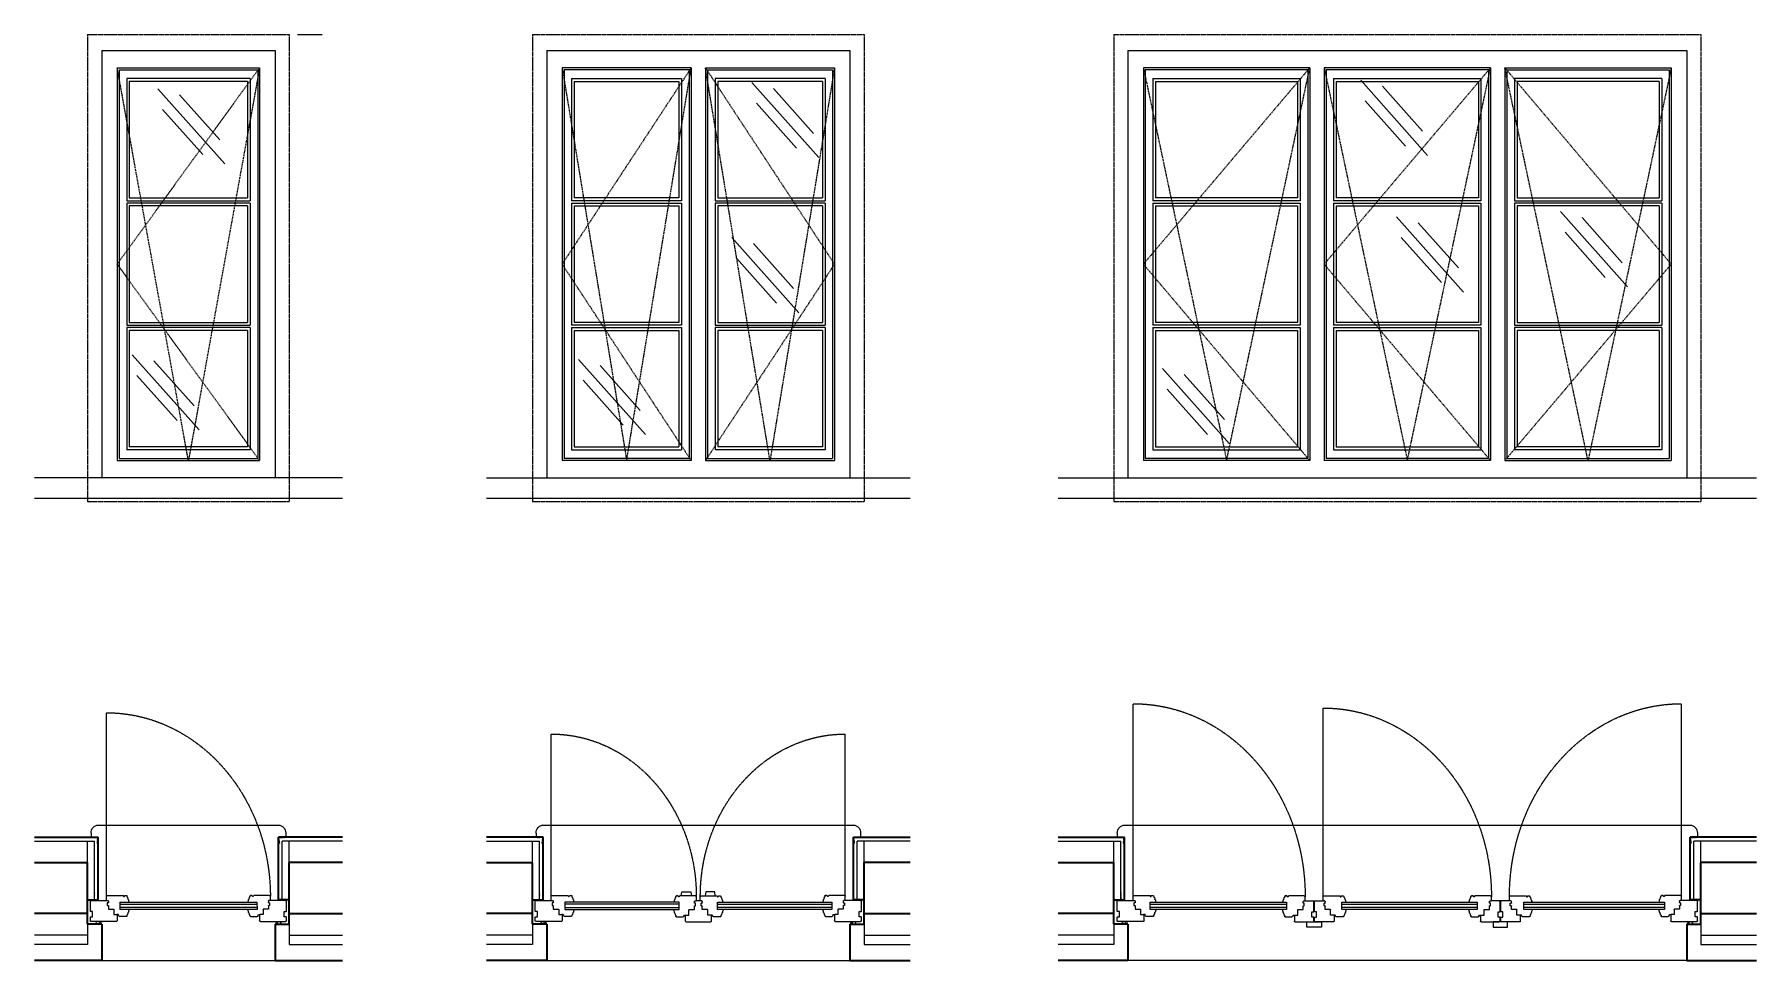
# Model space of a CAD drawing. Header units: inches. Extents: x -6116765 to 6074085, y -988255 to 3489801.
# Drawn here: x -3134925 to -1897412, y -906972 to -241236 of the extents above; entities that cross this region are included whole.
import ezdxf

# ---------------------------------------------------------------- set-up
doc = ezdxf.new("R2010")
doc.units = ezdxf.units.IN
doc.linetypes.add('HIDDEN', pattern=[0.375, 0.25, -0.125])
for name, color, linetype, lineweight in [('0_11mm_Line_Weight', 8, 'Continuous', 9), ('0_18mm_Line_Weight', 1, 'Continuous', 18), ('0_35mm_Line_Weight', 4, 'Continuous', 35), ('Dimensions_Levels', 30, 'Continuous', 18), ('Partition_Framed', 250, 'Continuous', 25), ('Window_Elevations', 1, 'Continuous', 18), ('Window_Frames', 250, 'Continuous', 25), ('Window_Glass', 1, 'Continuous', 18), ('Window_Pivot_Lines', 91, 'Continuous', 9)]:
    doc.layers.add(name, color=color, linetype=linetype, lineweight=lineweight)
for name, color, linetype in [('Doors_swing', 8, 'Continuous'), ('HATCH', 7, 'Continuous'), ('Structural_Concrete', 250, 'Continuous'), ('Wall', 7, 'Continuous')]:
    doc.layers.add(name, color=color, linetype=linetype)

# ---------------------------------------------------------------- blocks, each defined once
blk = doc.blocks.new('plasterstop')
at = {"layer": 'Partition_Framed', "const_width": 0.4}
blk.add_lwpolyline([(-9.6, 25.7), (-10.4, 24.9), (-9.6, 24), (-10.4, 23.2), (-9.6, 22.4), (-10.4, 21.5), (-9.6, 20.7), (-10.4, 19.8), (-9.6, 19), (-10.4, 18.2), (-9.6, 17.3), (-10.4, 16.5), (-9.6, 15.6), (-10.4, 14.8), (-9.6, 14), (-10.4, 13.1), (-9.6, 12.3), (-10.4, 11.4), (-9.6, 10.6), (-10.4, 9.8), (-10, 9.3), (-10, 0), (0, 0), (0, 0.5), (-10, 0.5)], dxfattribs=at)
blk = doc.blocks.new('angle_bead')
at = {"layer": 'Partition_Framed', "const_width": 0.4}
blk.add_lwpolyline([(-13.1, -13.7), (-13.1, -12.5), (-12, -12.5), (-12, -11.4), (-10.8, -11.4), (-10.8, -10.2), (-9.6, -10.2), (-9.6, -9), (-8.4, -9), (-8.4, -7.8), (-7.2, -7.8), (-7.2, -6.6), (-6.6, -6.6), (-0.7, -0.7, -0.519968), (0, 1.1, -0.532903), (0.7, -0.7), (6.6, -6.6), (7.2, -6.6), (7.2, -7.8), (8.4, -7.8), (8.4, -9), (9.6, -9), (9.6, -10.2), (10.8, -10.2), (10.8, -11.4), (12, -11.4), (12, -12.5), (13.1, -12.5), (13.1, -13.7)], format="xyb", dxfattribs=at)
blk = doc.blocks.new('A$C394067A6')
at = {"layer": 'HATCH', "color": 8}
for p, q in [((0, 0), (235.5, 235.5)), ((18.1, 75.6), (159.3, 216.9)), ((78.1, 29.4), (219.4, 170.7))]:
    blk.add_line(p, q, dxfattribs=at)
blk = doc.blocks.new('doors_windows_set')
at = {"layer": '0_11mm_Line_Weight'}
for p, q in [((9591.7, -1157.3), (9591.7, -2388.2)), ((10177, -1157.3), (9591.7, -1157.3)), ((9598.4, -1164), (9598.4, -2381.5)), ((10169.8, -1164), (9598.4, -1164)), ((10169.8, -1164), (10169.8, -2381.5)), ((10177, -1157.3), (10177, -2388.2)), ((10227, -1157.3), (10227, -2388.2)), ((10227, -1157.3), (10812.3, -1157.3)), ((10234.2, -1164), (10234.2, -2381.5)), ((10234.2, -1164), (10805.6, -1164)), ((10805.6, -1164), (10805.6, -2381.5)), ((10812.3, -1157.3), (10812.3, -2388.2)), ((10862.9, -1157.3), (10862.9, -2388.2)), ((10862.9, -1157.3), (11448.2, -1157.3)), ((10870.1, -1164), (10870.1, -2381.5)), ((10870.1, -1164), (11441.5, -1164)), ((11441.5, -1164), (11441.5, -2381.5)), ((11448.2, -1157.3), (11448.2, -2388.2)), ((12534.6, -1157.3), (12534.6, -2388.2)), ((12988.6, -1157.3), (12534.6, -1157.3)), ((12541.3, -1164), (12541.3, -2381.5)), ((12981.4, -1164), (12541.3, -1164)), ((12981.4, -1164), (12981.4, -2381.5)), ((12988.6, -1157.3), (12988.6, -2388.2)), ((13038.7, -1157.3), (13038.7, -2388.2)), ((13038.7, -1157.3), (13492.6, -1157.3)), ((13045.9, -1164), (13045.9, -2381.5)), ((13045.9, -1164), (13485.9, -1164)), ((13485.9, -1164), (13485.9, -2381.5)), ((13492.6, -1157.3), (13492.6, -2388.2)), ((15057.5, -1157.3), (14556.7, -1157.3)), ((14556.7, -1157.3), (14556.7, -2388.2)), ((15050.9, -1164), (14563.4, -1164)), ((14563.4, -1164), (14563.4, -2381.5)), ((15050.9, -1164), (15050.9, -2381.5)), ((15057.5, -1157.3), (15057.5, -2388.2)), ((9625, -1190.6), (10143.1, -1190.6)), ((9625, -1190.6), (9625, -1573.9)), ((9634.3, -1199.9), (10133.9, -1199.9)), ((9634.3, -1199.9), (9634.3, -1564.9)), ((10133.9, -1199.9), (10133.9, -1564.9)), ((10143.1, -1190.6), (10143.1, -1573.9)), ((10779, -1190.6), (10260.9, -1190.6)), ((10260.9, -1190.6), (10260.9, -1573.9)), ((10769.7, -1199.9), (10270.1, -1199.9)), ((10270.1, -1199.9), (10270.1, -1564.9)), ((10769.7, -1199.9), (10769.7, -1564.9)), ((10779, -1190.6), (10779, -1573.9)), ((11414.8, -1190.6), (10896.7, -1190.6)), ((10896.7, -1190.6), (10896.7, -1573.9)), ((11405.6, -1199.9), (10906, -1199.9)), ((10906, -1199.9), (10906, -1564.9)), ((11405.6, -1199.9), (11405.6, -1564.9)), ((11414.8, -1190.6), (11414.8, -1573.9)), ((12568, -1190.6), (12954.8, -1190.6)), ((12568, -1190.6), (12568, -1573.9)), ((12577.2, -1199.9), (12945.5, -1199.9)), ((12577.2, -1199.9), (12577.2, -1564.9)), ((12945.5, -1199.9), (12945.5, -1564.9)), ((12954.8, -1190.6), (12954.8, -1573.9)), ((13459.3, -1190.6), (13072.5, -1190.6)), ((13072.5, -1190.6), (13072.5, -1573.9)), ((13450, -1199.9), (13081.8, -1199.9)), ((13081.8, -1199.9), (13081.8, -1564.9)), ((13450, -1199.9), (13450, -1564.9)), ((13459.3, -1190.6), (13459.3, -1573.9)), ((14590.1, -1190.6), (15024.2, -1190.6)), ((14590.1, -1190.6), (14590.1, -1573.9)), ((14599.4, -1199.9), (15014.9, -1199.9)), ((14599.4, -1199.9), (14599.4, -1564.9)), ((15014.9, -1199.9), (15014.9, -1564.9)), ((15024.2, -1190.6), (15024.2, -1573.9)), ((10143.1, -1573.9), (9625, -1573.9)), ((9625, -1581.3), (10143.1, -1581.3)), ((9625, -1581.3), (9625, -1964.2)), ((10133.9, -1564.9), (9634.3, -1564.9)), ((9634.3, -1590.3), (10133.9, -1590.3)), ((9634.3, -1590.3), (9634.3, -1955.2)), ((10133.9, -1590.3), (10133.9, -1955.2)), ((10143.1, -1581.3), (10143.1, -1964.2)), ((10260.9, -1573.9), (10779, -1573.9)), ((10779, -1581.3), (10260.9, -1581.3)), ((10260.9, -1581.3), (10260.9, -1964.2)), ((10270.1, -1564.9), (10769.7, -1564.9)), ((10769.7, -1590.3), (10270.1, -1590.3)), ((10270.1, -1590.3), (10270.1, -1955.2)), ((10769.7, -1590.3), (10769.7, -1955.2)), ((10779, -1581.3), (10779, -1964.2)), ((10896.7, -1573.9), (11414.8, -1573.9)), ((11414.8, -1581.3), (10896.7, -1581.3)), ((10896.7, -1581.3), (10896.7, -1964.2)), ((10906, -1564.9), (11405.6, -1564.9)), ((11405.6, -1590.3), (10906, -1590.3)), ((10906, -1590.3), (10906, -1955.2)), ((11405.6, -1590.3), (11405.6, -1955.2)), ((11414.8, -1581.3), (11414.8, -1964.2)), ((12954.8, -1573.9), (12568, -1573.9)), ((12568, -1581.3), (12954.8, -1581.3)), ((12568, -1581.3), (12568, -1964.2)), ((12945.5, -1564.9), (12577.2, -1564.9)), ((12577.2, -1590.3), (12945.5, -1590.3)), ((12577.2, -1590.3), (12577.2, -1955.2)), ((12945.5, -1590.3), (12945.5, -1955.2)), ((12954.8, -1581.3), (12954.8, -1964.2)), ((13072.5, -1573.9), (13459.3, -1573.9)), ((13459.3, -1581.3), (13072.5, -1581.3)), ((13072.5, -1581.3), (13072.5, -1964.2)), ((13081.8, -1564.9), (13450, -1564.9)), ((13450, -1590.3), (13081.8, -1590.3)), ((13081.8, -1590.3), (13081.8, -1955.2)), ((13450, -1590.3), (13450, -1955.2)), ((13459.3, -1581.3), (13459.3, -1964.2)), ((15024.2, -1573.9), (14590.1, -1573.9)), ((14590.1, -1581.3), (15024.2, -1581.3)), ((14590.1, -1581.3), (14590.1, -1964.2)), ((15014.9, -1564.9), (14599.4, -1564.9)), ((14599.4, -1590.3), (15014.9, -1590.3)), ((14599.4, -1590.3), (14599.4, -1955.2)), ((15014.9, -1590.3), (15014.9, -1955.2)), ((15024.2, -1581.3), (15024.2, -1964.2)), ((10143.1, -1964.2), (9625, -1964.2)), ((9625, -1971.6), (10143.1, -1971.6)), ((9625, -1971.6), (9625, -2354.9)), ((10133.9, -1955.2), (9634.3, -1955.2)), ((9634.3, -1980.6), (10133.9, -1980.6)), ((9634.3, -1980.6), (9634.3, -2345.6)), ((10133.9, -1980.6), (10133.9, -2345.6)), ((10143.1, -1971.6), (10143.1, -2354.9)), ((10260.9, -1964.2), (10779, -1964.2)), ((10779, -1971.6), (10260.9, -1971.6)), ((10260.9, -1971.6), (10260.9, -2354.9)), ((10270.1, -1955.2), (10769.7, -1955.2)), ((10769.7, -1980.6), (10270.1, -1980.6)), ((10270.1, -1980.6), (10270.1, -2345.6)), ((10769.7, -1980.6), (10769.7, -2345.6)), ((10779, -1971.6), (10779, -2354.9)), ((10896.7, -1964.2), (11414.8, -1964.2)), ((11414.8, -1971.6), (10896.7, -1971.6)), ((10896.7, -1971.6), (10896.7, -2354.9)), ((10906, -1955.2), (11405.6, -1955.2)), ((11405.6, -1980.6), (10906, -1980.6)), ((10906, -1980.6), (10906, -2345.6)), ((11405.6, -1980.6), (11405.6, -2345.6)), ((11414.8, -1971.6), (11414.8, -2354.9)), ((12954.8, -1964.2), (12568, -1964.2)), ((12568, -1971.6), (12954.8, -1971.6)), ((12568, -1971.6), (12568, -2354.9)), ((12945.5, -1955.2), (12577.2, -1955.2)), ((12577.2, -1980.6), (12945.5, -1980.6)), ((12577.2, -1980.6), (12577.2, -2345.6)), ((12945.5, -1980.6), (12945.5, -2345.6)), ((12954.8, -1971.6), (12954.8, -2354.9)), ((13072.5, -1964.2), (13459.3, -1964.2)), ((13459.3, -1971.6), (13072.5, -1971.6)), ((13072.5, -1971.6), (13072.5, -2354.9)), ((13081.8, -1955.2), (13450, -1955.2)), ((13450, -1980.6), (13081.8, -1980.6)), ((13081.8, -1980.6), (13081.8, -2345.6)), ((13450, -1980.6), (13450, -2345.6)), ((13459.3, -1971.6), (13459.3, -2354.9)), ((15024.2, -1964.2), (14590.1, -1964.2)), ((14590.1, -1971.6), (15024.2, -1971.6)), ((14590.1, -1971.6), (14590.1, -2354.9)), ((15014.9, -1955.2), (14599.4, -1955.2)), ((14599.4, -1980.6), (15014.9, -1980.6)), ((14599.4, -1980.6), (14599.4, -2345.6)), ((15014.9, -1980.6), (15014.9, -2345.6)), ((15024.2, -1971.6), (15024.2, -2354.9)), ((9625, -2354.9), (10143.1, -2354.9)), ((9634.3, -2345.6), (10133.9, -2345.6)), ((10779, -2354.9), (10260.9, -2354.9)), ((10769.7, -2345.6), (10270.1, -2345.6)), ((11414.8, -2354.9), (10896.7, -2354.9)), ((11405.6, -2345.6), (10906, -2345.6)), ((12568, -2354.9), (12954.8, -2354.9)), ((12577.2, -2345.6), (12945.5, -2345.6)), ((13459.3, -2354.9), (13072.5, -2354.9)), ((13450, -2345.6), (13081.8, -2345.6)), ((14590.1, -2354.9), (15024.2, -2354.9)), ((14599.4, -2345.6), (15014.9, -2345.6)), ((10177, -2388.2), (9591.7, -2388.2)), ((10169.8, -2381.5), (9598.4, -2381.5)), ((10227, -2388.2), (10812.3, -2388.2)), ((10234.2, -2381.5), (10805.6, -2381.5)), ((10862.9, -2388.2), (11448.2, -2388.2)), ((10870.1, -2381.5), (11441.5, -2381.5)), ((12988.6, -2388.2), (12534.6, -2388.2)), ((12981.4, -2381.5), (12541.3, -2381.5)), ((13038.7, -2388.2), (13492.6, -2388.2)), ((13045.9, -2381.5), (13485.9, -2381.5)), ((15057.5, -2388.2), (14556.7, -2388.2)), ((15050.9, -2381.5), (14563.4, -2381.5))]:
    blk.add_line(p, q, dxfattribs=at)
at = {"layer": '0_18mm_Line_Weight'}
for p, q in [((9499.8, -3555.9), (9499.8, -3568.6)), ((11514.7, -3530.5), (9525.2, -3530.5)), ((11540.1, -3555.9), (11540.1, -3568.6)), ((12442.7, -3555.9), (12442.7, -3568.6)), ((13559.1, -3530.5), (12468.1, -3530.5)), ((13584.5, -3555.9), (13584.5, -3568.6)), ((14464.8, -3555.9), (14464.8, -3568.6)), ((15124, -3530.5), (14490.2, -3530.5)), ((15149.4, -3555.9), (15149.4, -3568.6)), ((9291.6, -3581.1), (9512.3, -3581.1)), ((9487.3, -3648.1), (9487.3, -3581.1)), ((9512.3, -3765.1), (9512.3, -3581.1)), ((11748.3, -3581.1), (11527.6, -3581.1)), ((11527.6, -3765.1), (11527.6, -3581.1)), ((11552.6, -3648.1), (11552.6, -3581.1)), ((12268, -3581.1), (12455.2, -3581.1)), ((12430.2, -3648.1), (12430.2, -3581.1)), ((12455.2, -3765.1), (12455.2, -3581.1)), ((13572, -3765.1), (13572, -3581.1)), ((13759.2, -3581.1), (13572, -3581.1)), ((13597, -3648.1), (13597, -3581.1)), ((14265.7, -3581.1), (14477.3, -3581.1)), ((14452.3, -3648.1), (14452.3, -3581.1)), ((14477.3, -3765.1), (14477.3, -3581.1)), ((15348.6, -3581.1), (15136.9, -3581.1)), ((15136.9, -3765.1), (15136.9, -3581.1)), ((15161.9, -3648.1), (15161.9, -3581.1)), ((9487.3, -3875.1), (9291.6, -3875.1)), ((9487.3, -3841.1), (9487.3, -3905.1)), ((11552.6, -3841.1), (11552.6, -3905.1)), ((11552.6, -3875.1), (11748.3, -3875.1)), ((12430.2, -3875.1), (12268, -3875.1)), ((12430.2, -3841.1), (12430.2, -3905.1)), ((13597, -3841.1), (13597, -3905.1)), ((13597, -3875.1), (13759.2, -3875.1)), ((14452.3, -3875.1), (14265.7, -3875.1)), ((14452.3, -3841.1), (14452.3, -3905.1)), ((15161.9, -3841.1), (15161.9, -3905.1)), ((15161.9, -3875.1), (15348.6, -3875.1)), ((9487.3, -3905.1), (9291.6, -3905.1)), ((11552.6, -3905.1), (11748.3, -3905.1)), ((12430.2, -3905.1), (12268, -3905.1)), ((13597, -3905.1), (13759.2, -3905.1)), ((14452.3, -3905.1), (14265.7, -3905.1)), ((15161.9, -3905.1), (15348.6, -3905.1)), ((9537.3, -3955.1), (11502.6, -3955.1)), ((13547, -3955.1), (12480.2, -3955.1)), ((15111.9, -3955.1), (14502.3, -3955.1))]:
    blk.add_line(p, q, dxfattribs=at)
for centre, start, end in [((9525.2, -3555.9), 90, 180), ((11514.7, -3555.9), 0, 90), ((12468.1, -3555.9), 90, 180), ((13559.1, -3555.9), 0, 90.0004), ((14490.2, -3555.9), 90, 180), ((15124, -3555.9), 0, 90)]:
    blk.add_arc(centre, 25.4, start, end, dxfattribs=at)
at = {"layer": '0_35mm_Line_Weight'}
for p, q in [((9291.6, -3568.6), (9524.8, -3568.6)), ((9524.8, -3765.1), (9524.8, -3568.6)), ((11748.3, -3568.6), (11515.1, -3568.6)), ((11515.1, -3765.1), (11515.1, -3568.6)), ((12467.7, -3568.6), (12268, -3568.6)), ((12467.7, -3765.1), (12467.7, -3568.6)), ((13559.5, -3765.1), (13559.5, -3568.6)), ((13559.5, -3568.6), (13759.2, -3568.6)), ((14265.7, -3568.6), (14489.8, -3568.6)), ((14489.8, -3765.1), (14489.8, -3568.6)), ((15348.6, -3568.6), (15124.4, -3568.6)), ((15124.4, -3765.1), (15124.4, -3568.6)), ((9291.6, -3648.1), (9487.3, -3648.1)), ((9487.3, -3808.1), (9487.3, -3648.1)), ((11748.3, -3648.1), (11552.6, -3648.1)), ((11552.6, -3808.1), (11552.6, -3648.1)), ((12268, -3648.1), (12430.2, -3648.1)), ((12430.2, -3808.1), (12430.2, -3648.1)), ((13597, -3808.1), (13597, -3648.1)), ((13759.2, -3648.1), (13597, -3648.1)), ((14265.7, -3648.1), (14452.3, -3648.1)), ((14452.3, -3808.1), (14452.3, -3648.1)), ((15348.6, -3648.1), (15161.9, -3648.1)), ((15161.9, -3808.1), (15161.9, -3648.1)), ((9487.3, -3765.1), (9512.3, -3765.1)), ((9512.3, -3765.1), (9524.8, -3765.1)), ((11527.6, -3765.1), (11515.1, -3765.1)), ((11552.6, -3765.1), (11527.6, -3765.1)), ((12430.2, -3765.1), (12455.2, -3765.1)), ((12455.2, -3765.1), (12467.7, -3765.1)), ((13572, -3765.1), (13559.5, -3765.1)), ((13597, -3765.1), (13572, -3765.1)), ((14452.3, -3765.1), (14477.3, -3765.1)), ((14477.3, -3765.1), (14489.8, -3765.1)), ((15136.9, -3765.1), (15124.4, -3765.1)), ((15161.9, -3765.1), (15136.9, -3765.1)), ((9487.3, -3808.1), (9291.6, -3808.1)), ((9487.3, -3841.1), (9487.3, -3808.1)), ((11552.6, -3808.1), (11748.3, -3808.1)), ((11552.6, -3841.1), (11552.6, -3808.1)), ((12430.2, -3808.1), (12268, -3808.1)), ((12430.2, -3841.1), (12430.2, -3808.1)), ((13597, -3841.1), (13597, -3808.1)), ((13597, -3808.1), (13759.2, -3808.1)), ((14452.3, -3808.1), (14265.7, -3808.1)), ((14452.3, -3841.1), (14452.3, -3808.1)), ((15161.9, -3808.1), (15348.6, -3808.1)), ((15161.9, -3841.1), (15161.9, -3808.1)), ((9537.3, -3841.1), (9487.3, -3841.1)), ((9537.3, -3841.1), (9537.3, -3955.1)), ((11502.6, -3841.1), (11552.6, -3841.1)), ((11502.6, -3841.1), (11502.6, -3955.1)), ((12480.2, -3841.1), (12430.2, -3841.1)), ((12480.2, -3841.1), (12480.2, -3955.1)), ((13547, -3841.1), (13547, -3955.1)), ((13547, -3841.1), (13597, -3841.1)), ((14502.3, -3841.1), (14452.3, -3841.1)), ((14502.3, -3841.1), (14502.3, -3955.1)), ((15111.9, -3841.1), (15161.9, -3841.1)), ((15111.9, -3841.1), (15111.9, -3955.1)), ((9537.3, -3955.1), (9291.6, -3955.1)), ((11502.6, -3955.1), (11748.3, -3955.1)), ((12480.2, -3955.1), (12268, -3955.1)), ((13547, -3955.1), (13759.2, -3955.1)), ((14502.3, -3955.1), (14265.7, -3955.1)), ((15111.9, -3955.1), (15348.6, -3955.1))]:
    blk.add_line(p, q, dxfattribs=at)
at = {"layer": 'Dimensions_Levels'}
blk.add_line((14423.5, -1052.8), (14336.6, -1052.8), dxfattribs=at)
at = {"layer": 'Doors_swing', "color": 8, "linetype": 'HIDDEN', "ltscale": 7}
for p, q in [((9555.6, -3755.3), (9555.6, -3150.2)), ((10815.7, -3755.3), (10815.7, -3163.7)), ((11484.3, -3755.3), (11484.3, -3150.2)), ((15095.6, -3755.3), (15095.6, -3178.4)), ((12496.6, -3755.3), (12496.6, -3245.2)), ((13530.7, -3755.3), (13530.7, -3245.2))]:
    blk.add_line(p, q, dxfattribs=at)
for centre, radius, start, end in [((9555.6, -3755.3), 605.1, 0, 90), ((10815.7, -3755.3), 591.6, 90, 180), ((11484.3, -3755.3), 605.1, 90, 180), ((15095.6, -3755.3), 576.8, 90, 179.8505), ((12496.6, -3755.3), 510, 0, 90), ((13530.7, -3755.3), 510, 90, 180)]:
    blk.add_arc(centre, radius, start, end, dxfattribs=at)
at = {"layer": 'Structural_Concrete', "color": 2, "linetype": 'HIDDEN', "ltscale": 10}
for p, q in [((9487.3, -1052.8), (9487.3, -2516.2)), ((11552.6, -1052.8), (9487.3, -1052.8)), ((11552.6, -1052.8), (11552.6, -2516.2)), ((13597, -1052.8), (12430.2, -1052.8)), ((12430.2, -1052.8), (12430.2, -2516.2)), ((13597, -1052.8), (13597, -2516.2)), ((15161.9, -1052.8), (14452.3, -1052.8)), ((14452.3, -1052.8), (14452.3, -2516.2)), ((15161.9, -1052.8), (15161.9, -2516.2)), ((11552.6, -2516.2), (9487.3, -2516.2)), ((13597, -2516.2), (12430.2, -2516.2)), ((15161.9, -2516.2), (14452.3, -2516.2))]:
    blk.add_line(p, q, dxfattribs=at)
at = {"layer": 'Window_Elevations', "color": 2}
for p, q in [((9537.3, -1102.8), (9537.3, -2442.7)), ((11502.6, -1102.8), (9537.3, -1102.8)), ((11502.6, -1102.8), (11502.6, -2442.7)), ((13547, -1102.8), (12480.2, -1102.8)), ((12480.2, -1102.8), (12480.2, -2442.7)), ((13547, -1102.8), (13547, -2442.7)), ((14502.3, -1102.8), (14502.3, -2442.7)), ((15111.9, -1102.8), (14502.3, -1102.8)), ((15111.9, -1102.8), (15111.9, -2442.7)), ((11748.3, -2442.7), (9291.6, -2442.7)), ((13759.2, -2442.7), (12268, -2442.7)), ((14265.7, -2442.7), (15348.6, -2442.7)), ((11748.3, -2506.2), (9291.6, -2506.2)), ((13759.2, -2506.2), (12268, -2506.2)), ((15348.6, -2506.2), (14265.7, -2506.2))]:
    blk.add_line(p, q, dxfattribs=at)
at = {"layer": 'Window_Frames'}
for p, q in [((10159.6, -3768.3), (10225.1, -3768.3)), ((10191.3, -3802), (10191.1, -3771.3)), ((10193.5, -3802), (10193.6, -3771.3)), ((10880.2, -3768.3), (10814.7, -3768.3)), ((10846.4, -3802), (10846.2, -3771.3)), ((10848.6, -3802), (10848.7, -3771.3)), ((12440.2, -3800.1), (12440.2, -3770.1)), ((12443.2, -3767.1), (12497.6, -3767.1)), ((12496.6, -3765.8), (12496.6, -3753.8)), ((12497.1, -3766.6), (12497.6, -3766.6)), ((12497.6, -3767.1), (12501.6, -3767.1)), ((12499.6, -3750.8), (12554.9, -3750.8)), ((12499.6, -3774.1), (12499.6, -3782.1)), ((12502.6, -3774.1), (12499.6, -3774.1)), ((12503.6, -3769.1), (12503.6, -3773.1)), ((12556.9, -3753), (12556.8, -3754)), ((12556.8, -3754), (12559.8, -3754)), ((12559.8, -3754), (12559.9, -3753)), ((12561.9, -3750.8), (12566.9, -3750.8)), ((12568.9, -3753.1), (12568.8, -3755.1)), ((12571.3, -3757.8), (12572.6, -3762.4)), ((12574.8, -3765.1), (12574.7, -3768.2)), ((12574.7, -3768.2), (12576.8, -3772.1)), ((13005.6, -3768.3), (13021.6, -3768.3)), ((13452.5, -3768.2), (13450.4, -3772.1)), ((13452.5, -3765.1), (13452.5, -3768.2)), ((13455.9, -3757.8), (13454.7, -3762.4)), ((13458.4, -3753.1), (13458.4, -3755.1)), ((13465.4, -3750.8), (13460.4, -3750.8)), ((13467.4, -3754), (13467.4, -3753)), ((13470.4, -3754), (13467.4, -3754)), ((13470.4, -3753), (13470.4, -3754)), ((13527.6, -3750.8), (13472.4, -3750.8)), ((13523.7, -3769.1), (13523.7, -3773.1)), ((13524.7, -3774.1), (13527.7, -3774.1)), ((13529.7, -3767.1), (13525.7, -3767.1)), ((13527.7, -3774.1), (13527.7, -3782.1)), ((13530.1, -3766.6), (13529.7, -3766.6)), ((13584, -3767.1), (13529.7, -3767.1)), ((13530.7, -3765.8), (13530.7, -3753.8)), ((13587, -3800.1), (13587, -3770.1)), ((14462.3, -3800.1), (14462.3, -3770.1)), ((14465.3, -3767.1), (14519.7, -3767.1)), ((14518.7, -3765.8), (14518.7, -3753.8)), ((14519.3, -3766.6), (14519.7, -3766.6)), ((14519.7, -3767.1), (14523.7, -3767.1)), ((14521.7, -3750.8), (14577, -3750.8)), ((14521.7, -3774.1), (14521.7, -3782.1)), ((14524.7, -3774.1), (14521.7, -3774.1)), ((14525.7, -3769.1), (14525.7, -3773.1)), ((14579, -3753), (14579, -3754)), ((14579, -3754), (14582, -3754)), ((14582, -3754), (14582, -3753)), ((14584, -3750.8), (14589, -3750.8)), ((14591, -3753.1), (14591, -3755.1)), ((14593.4, -3757.8), (14594.7, -3762.4)), ((14596.9, -3765.1), (14596.9, -3768.2)), ((14596.9, -3768.2), (14599, -3772.1)), ((15017.4, -3768.2), (15015.3, -3772.1)), ((15017.4, -3765.1), (15017.4, -3768.2)), ((15020.8, -3757.8), (15019.6, -3762.4)), ((15023.3, -3753.1), (15023.3, -3755.1)), ((15030.3, -3750.8), (15025.3, -3750.8)), ((15032.3, -3754), (15032.3, -3753)), ((15035.3, -3754), (15032.3, -3754)), ((15035.3, -3753), (15035.3, -3754)), ((15092.6, -3750.8), (15037.3, -3750.8)), ((15088.6, -3769.1), (15088.6, -3773.1)), ((15089.6, -3774.1), (15092.6, -3774.1)), ((15094.6, -3767.1), (15090.6, -3767.1)), ((15092.6, -3774.1), (15092.6, -3782.1)), ((15095, -3766.6), (15094.6, -3766.6)), ((15148.9, -3767.1), (15094.6, -3767.1)), ((15095.6, -3765.8), (15095.6, -3753.8)), ((15151.9, -3800.1), (15151.9, -3770.1)), ((10122.6, -3813.4), (10122.6, -3831.4)), ((10184.3, -3802.1), (10191.3, -3802)), ((10184.3, -3819.1), (10184.3, -3802.1)), ((10191.3, -3819), (10184.3, -3819.1)), ((10191.4, -3831), (10191.3, -3819)), ((10193.4, -3831), (10193.4, -3819)), ((10193.4, -3819), (10200.4, -3819.1)), ((10200.5, -3802.1), (10193.5, -3802)), ((10200.4, -3819.1), (10200.5, -3802.1)), ((10262.2, -3813.4), (10262.1, -3831.4)), ((10777.7, -3813.4), (10777.7, -3831.4)), ((10839.4, -3802.1), (10846.4, -3802)), ((10839.4, -3819.1), (10839.4, -3802.1)), ((10846.4, -3819), (10839.4, -3819.1)), ((10846.5, -3831), (10846.4, -3819)), ((10848.5, -3831), (10848.5, -3819)), ((10848.5, -3819), (10855.5, -3819.1)), ((10855.6, -3802.1), (10848.6, -3802)), ((10855.5, -3819.1), (10855.6, -3802.1)), ((10917.3, -3813.4), (10917.2, -3831.4)), ((12441.2, -3801.1), (12440.2, -3800.1)), ((12440.2, -3819.1), (12441.2, -3818.1)), ((12440.2, -3830.1), (12440.2, -3819.1)), ((12448.2, -3801.1), (12441.2, -3801.1)), ((12441.2, -3818.1), (12448.2, -3818.1)), ((12448.2, -3818.1), (12448.2, -3801.1)), ((12499.6, -3782.1), (12502.6, -3782.1)), ((12503.6, -3783.1), (12503.6, -3794.1)), ((12503.6, -3794.1), (12521.6, -3794.1)), ((12522.6, -3795.1), (12522.6, -3811.1)), ((12522.6, -3811.1), (12533.6, -3811.1)), ((12538.8, -3811.1), (12533.6, -3811.1)), ((12534.6, -3812.1), (12534.6, -3830.1)), ((12540.2, -3815.1), (12538.8, -3811.1)), ((12566.6, -3817.1), (12543.1, -3817.1)), ((12568.6, -3813.1), (12568.6, -3815.1)), ((12572.4, -3805.8), (12571.1, -3810.4)), ((12574.7, -3800.1), (12574.6, -3803.2)), ((12577.2, -3795.1), (12574.7, -3800.1)), ((13450, -3795.1), (13452.6, -3800.1)), ((13452.6, -3800.1), (13452.6, -3803.2)), ((13454.9, -3805.8), (13456.2, -3810.4)), ((13458.7, -3813.1), (13458.7, -3815.1)), ((13460.7, -3817.1), (13484.2, -3817.1)), ((13487, -3815.1), (13488.5, -3811.1)), ((13488.5, -3811.1), (13493.6, -3811.1)), ((13492.6, -3812.1), (13492.6, -3830.1)), ((13504.6, -3811.1), (13493.6, -3811.1)), ((13504.6, -3795.1), (13504.6, -3811.1)), ((13523.7, -3794.1), (13505.6, -3794.1)), ((13523.7, -3783.1), (13523.7, -3794.1)), ((13527.7, -3782.1), (13524.7, -3782.1)), ((13579, -3801.1), (13586, -3801.1)), ((13579, -3818.1), (13579, -3801.1)), ((13586, -3818.1), (13579, -3818.1)), ((13586, -3801.1), (13587, -3800.1)), ((13587, -3819.1), (13586, -3818.1)), ((13587, -3830.1), (13587, -3819.1)), ((14463.3, -3801.1), (14462.3, -3800.1)), ((14462.3, -3819.1), (14463.3, -3818.1)), ((14462.3, -3830.1), (14462.3, -3819.1)), ((14470.4, -3801.1), (14463.3, -3801.1)), ((14463.3, -3818.1), (14470.4, -3818.1)), ((14470.4, -3818.1), (14470.4, -3801.1)), ((14521.7, -3782.1), (14524.7, -3782.1)), ((14525.7, -3783.1), (14525.7, -3794.1)), ((14525.7, -3794.1), (14543.7, -3794.1)), ((14544.7, -3795.1), (14544.7, -3811.1)), ((14544.7, -3811.1), (14555.7, -3811.1)), ((14560.9, -3811.1), (14555.7, -3811.1)), ((14556.7, -3812.1), (14556.7, -3830.1)), ((14562.4, -3815.1), (14560.9, -3811.1)), ((14588.7, -3817.1), (14565.2, -3817.1)), ((14590.7, -3813.1), (14590.7, -3815.1)), ((14594.5, -3805.8), (14593.2, -3810.4)), ((14599.4, -3795.1), (14596.8, -3800.1)), ((14596.8, -3800.1), (14596.8, -3803.2)), ((15014.9, -3795.1), (15017.5, -3800.1)), ((15017.5, -3800.1), (15017.5, -3803.2)), ((15019.8, -3805.8), (15021.1, -3810.4)), ((15023.6, -3813.1), (15023.6, -3815.1)), ((15025.6, -3817.1), (15049.1, -3817.1)), ((15051.9, -3815.1), (15053.4, -3811.1)), ((15053.4, -3811.1), (15058.5, -3811.1)), ((15057.5, -3812.1), (15057.5, -3830.1)), ((15069.6, -3811.1), (15058.5, -3811.1)), ((15069.6, -3795.1), (15069.6, -3811.1)), ((15088.6, -3794.1), (15070.6, -3794.1)), ((15088.6, -3783.1), (15088.6, -3794.1)), ((15092.6, -3782.1), (15089.6, -3782.1)), ((15143.9, -3818.1), (15143.9, -3801.1)), ((15143.9, -3801.1), (15150.9, -3801.1)), ((15150.9, -3818.1), (15143.9, -3818.1)), ((15150.9, -3801.1), (15151.9, -3800.1)), ((15151.9, -3819.1), (15150.9, -3818.1)), ((15151.9, -3830.1), (15151.9, -3819.1)), ((10125.7, -3834.1), (10188.4, -3834.1)), ((10259.1, -3834.1), (10196.4, -3834.1)), ((10780.7, -3834.1), (10843.5, -3834.1)), ((10914.2, -3834.1), (10851.5, -3834.1)), ((12531.6, -3833.1), (12443.2, -3833.1)), ((13495.6, -3833.1), (13584, -3833.1)), ((14553.7, -3833.1), (14465.3, -3833.1)), ((15060.5, -3833.1), (15148.9, -3833.1))]:
    blk.add_line(p, q, dxfattribs=at)
for points in [[(9556.6, -3767.1), (9560.6, -3767.1, -0.414214), (9562.6, -3769.1), (9562.6, -3773.1, -0.414214), (9561.6, -3774.1), (9558.6, -3774.1), (9558.6, -3782.1), (9561.6, -3782.1, -0.414214), (9562.6, -3783.1), (9562.6, -3794.1), (9580.6, -3794.1, -0.414214), (9581.6, -3795.1), (9581.6, -3811.1), (9592.6, -3811.1, -0.414214), (9593.6, -3812.1), (9593.6, -3830.1, -0.414214), (9590.6, -3833.1), (9502.2, -3833.1, -0.414214), (9499.2, -3830.1), (9499.2, -3819.1), (9500.2, -3818.1), (9507.2, -3818.1), (9507.2, -3801.1), (9500.2, -3801.1), (9499.2, -3800.1), (9499.2, -3770.1, -0.414214), (9502.2, -3767.1)], [(11483.3, -3767.1), (11479.3, -3767.1, 0.414214), (11477.3, -3769.1), (11477.3, -3773.1, 0.414214), (11478.3, -3774.1), (11481.3, -3774.1), (11481.3, -3782.1), (11478.3, -3782.1, 0.414214), (11477.3, -3783.1), (11477.3, -3794.1), (11459.3, -3794.1, 0.414214), (11458.3, -3795.1), (11458.3, -3811.1), (11447.3, -3811.1, 0.414214), (11446.3, -3812.1), (11446.3, -3830.1, 0.414214), (11449.3, -3833.1), (11537.7, -3833.1, 0.414214), (11540.7, -3830.1), (11540.7, -3819.1), (11539.7, -3818.1), (11532.7, -3818.1), (11532.7, -3801.1), (11539.7, -3801.1), (11540.7, -3800.1), (11540.7, -3770.1, 0.414214), (11537.7, -3767.1)]]:
    blk.add_lwpolyline(points, format="xyb", close=True, dxfattribs=at)
for points in [[(9556.1, -3766.6), (9556.6, -3766.6, -0.548093), (9555.6, -3765.8), (9555.6, -3753.8, -0.414214), (9558.6, -3750.8), (9613.8, -3750.8, -0.339249), (9615.8, -3753), (9615.8, -3754), (9618.8, -3754), (9618.8, -3753, -0.330757), (9620.8, -3750.8), (9625.8, -3750.8, -0.325141), (9627.8, -3753.1), (9627.8, -3755.1, -0.244999), (9630.3, -3757.8), (9631.5, -3762.4, 0.180533), (9633.8, -3765.1), (9633.7, -3768.2), (9635.8, -3772.1)], [(10079.5, -3795.1), (10082.6, -3801.3), (10082.6, -3804.3, -0.180533), (10084.9, -3807), (10086.1, -3811.6, 0.244999), (10088.6, -3814.3), (10088.6, -3816.3, 0.414214), (10090.6, -3818.3), (10114.1, -3818.3, 0.31546), (10117, -3816.3), (10118.4, -3812.4), (10134.6, -3812.4), (10134.6, -3796.4, -0.414214), (10135.6, -3795.4), (10153.6, -3795.4), (10153.6, -3784.4, -0.414214), (10154.6, -3783.4), (10157.6, -3783.4), (10157.6, -3775.4), (10154.6, -3775.4, -0.414214), (10153.6, -3774.4), (10153.6, -3770.3, -0.414214), (10155.6, -3768.3), (10159.6, -3768.3), (10159.6, -3768.3, 0.414214), (10160.6, -3767.3), (10160.6, -3755.3, 0.414214), (10157.6, -3752.3), (10102.6, -3752.3, 0.413723), (10100.6, -3754.3), (10100.6, -3755.3), (10097.6, -3755.3), (10097.6, -3754.3, 0.414214), (10095.6, -3752.3), (10090.6, -3752.3, 0.414214), (10088.6, -3754.3), (10088.6, -3756.3, 0.244999), (10086.1, -3759), (10084.9, -3763.6, -0.180533), (10082.6, -3766.3), (10082.7, -3769.4), (10081.2, -3772.1)], [(10305.3, -3795.1), (10302.1, -3801.3), (10302.1, -3804.3, 0.180533), (10299.9, -3807), (10298.6, -3811.6, -0.244999), (10296.1, -3814.3), (10296.1, -3816.3, -0.414214), (10294.1, -3818.3), (10270.6, -3818.3, -0.31546), (10267.8, -3816.3), (10266.4, -3812.4), (10250.2, -3812.4), (10250.2, -3796.4, 0.414214), (10249.2, -3795.4), (10231.1, -3795.4), (10231.1, -3784.4, 0.414214), (10230.1, -3783.4), (10227.1, -3783.4), (10227.1, -3775.4), (10230.1, -3775.4, 0.414214), (10231.1, -3774.4), (10231.1, -3770.3, 0.414214), (10229.1, -3768.3), (10225.1, -3768.3), (10225.1, -3768.3, -0.414214), (10224.1, -3767.3), (10224.1, -3755.3, -0.414214), (10227.1, -3752.3), (10282.1, -3752.3, -0.413723), (10284.1, -3754.3), (10284.1, -3755.3), (10287.1, -3755.3), (10287.1, -3754.3, -0.414214), (10289.1, -3752.3), (10294.1, -3752.3, -0.414214), (10296.1, -3754.3), (10296.1, -3756.3, -0.244999), (10298.6, -3759), (10299.9, -3763.6, 0.180533), (10302.1, -3766.3), (10302.1, -3769.4), (10303.6, -3772.1)], [(10734.6, -3795.1), (10737.7, -3801.3), (10737.7, -3804.3, -0.180533), (10740, -3807), (10741.2, -3811.6, 0.244999), (10743.7, -3814.3), (10743.7, -3816.3, 0.414214), (10745.7, -3818.3), (10769.2, -3818.3, 0.31546), (10772.1, -3816.3), (10773.5, -3812.4), (10789.7, -3812.4), (10789.7, -3796.4, -0.414214), (10790.7, -3795.4), (10808.7, -3795.4), (10808.7, -3784.4, -0.414214), (10809.7, -3783.4), (10812.7, -3783.4), (10812.7, -3775.4), (10809.7, -3775.4, -0.414214), (10808.7, -3774.4), (10808.7, -3770.3, -0.414214), (10810.7, -3768.3), (10814.7, -3768.3), (10814.7, -3768.3, 0.414214), (10815.7, -3767.3), (10815.7, -3755.3, 0.414214), (10812.7, -3752.3), (10757.7, -3752.3, 0.413723), (10755.7, -3754.3), (10755.7, -3755.3), (10752.7, -3755.3), (10752.7, -3754.3, 0.414214), (10750.7, -3752.3), (10745.7, -3752.3, 0.414214), (10743.7, -3754.3), (10743.7, -3756.3, 0.244999), (10741.2, -3759), (10740, -3763.6, -0.180533), (10737.7, -3766.3), (10737.8, -3769.4), (10736.3, -3772.1)], [(10960.4, -3795.1), (10957.2, -3801.3), (10957.2, -3804.3, 0.180533), (10955, -3807), (10953.7, -3811.6, -0.244999), (10951.2, -3814.3), (10951.2, -3816.3, -0.414214), (10949.2, -3818.3), (10925.7, -3818.3, -0.31546), (10922.9, -3816.3), (10921.5, -3812.4), (10905.3, -3812.4), (10905.3, -3796.4, 0.414214), (10904.3, -3795.4), (10886.2, -3795.4), (10886.2, -3784.4, 0.414214), (10885.2, -3783.4), (10882.2, -3783.4), (10882.2, -3775.4), (10885.2, -3775.4, 0.414214), (10886.2, -3774.4), (10886.2, -3770.3, 0.414214), (10884.2, -3768.3), (10880.2, -3768.3), (10880.2, -3768.3, -0.414214), (10879.2, -3767.3), (10879.2, -3755.3, -0.414214), (10882.2, -3752.3), (10937.2, -3752.3, -0.413723), (10939.2, -3754.3), (10939.2, -3755.3), (10942.2, -3755.3), (10942.2, -3754.3, -0.414214), (10944.2, -3752.3), (10949.2, -3752.3, -0.414214), (10951.2, -3754.3), (10951.2, -3756.3, -0.244999), (10953.7, -3759), (10955, -3763.6, 0.180533), (10957.2, -3766.3), (10957.2, -3769.4), (10958.7, -3772.1)], [(11483.8, -3766.6), (11483.3, -3766.6, 0.548093), (11484.3, -3765.8), (11484.3, -3753.8, 0.414214), (11481.3, -3750.8), (11426, -3750.8, 0.339249), (11424.1, -3753), (11424.1, -3754), (11421.1, -3754), (11421.1, -3753, 0.330757), (11419, -3750.8), (11414, -3750.8, 0.325141), (11412, -3753.1), (11412.1, -3755.1, 0.244999), (11409.6, -3757.8), (11408.4, -3762.4, -0.180533), (11406.1, -3765.1), (11406.2, -3768.2), (11404.1, -3772.1)], [(12925.5, -3795.1), (12928.7, -3801.3), (12928.7, -3804.3, -0.180533), (12930.9, -3807), (12932.2, -3811.6, 0.244999), (12934.7, -3814.3), (12934.7, -3816.3, 0.414214), (12936.7, -3818.3), (12960.2, -3818.3, 0.31546), (12963, -3816.3), (12964.4, -3812.3), (12980.6, -3812.4), (12980.6, -3796.4, -0.414214), (12981.6, -3795.4), (12999.6, -3795.4), (12999.7, -3784.4, -0.414214), (13000.7, -3783.4), (13003.7, -3783.4), (13003.7, -3775.4), (13000.7, -3775.4, -0.414214), (12999.7, -3774.4), (12999.7, -3770.3, -0.414214), (13001.7, -3768.3), (13005.6, -3768.3), (13005.6, -3768.3, 0.414214), (13006.6, -3767.3), (13006.6, -3755.3, 0.414214), (13003.6, -3752.3), (12948.7, -3752.3, 0.413723), (12946.7, -3754.3), (12946.7, -3755.3), (12943.7, -3755.3), (12943.7, -3754.3, 0.414214), (12941.7, -3752.3), (12936.7, -3752.3, 0.414214), (12934.7, -3754.3), (12934.7, -3756.3, 0.244999), (12932.2, -3759), (12930.9, -3763.6, -0.180533), (12928.7, -3766.3), (12928.7, -3769.4), (12927.2, -3772.1)], [(13101.8, -3795.1), (13098.6, -3801.3), (13098.6, -3804.3, 0.180533), (13096.4, -3807), (13095.1, -3811.6, -0.244999), (13092.6, -3814.3), (13092.6, -3816.3, -0.414214), (13090.6, -3818.3), (13067.1, -3818.3, -0.31546), (13064.3, -3816.3), (13062.8, -3812.3), (13046.7, -3812.4), (13046.6, -3796.4, 0.414214), (13045.6, -3795.4), (13027.6, -3795.4), (13027.6, -3784.4, 0.414214), (13026.6, -3783.4), (13023.6, -3783.4), (13023.6, -3775.4), (13026.6, -3775.4, 0.414214), (13027.6, -3774.4), (13027.6, -3770.3, 0.414214), (13025.6, -3768.3), (13021.6, -3768.3), (13021.6, -3768.3, -0.414214), (13020.6, -3767.3), (13020.6, -3755.3, -0.414214), (13023.6, -3752.3), (13078.6, -3752.3, -0.413723), (13080.6, -3754.3), (13080.6, -3755.3), (13083.6, -3755.3), (13083.6, -3754.3, -0.414214), (13085.6, -3752.3), (13090.6, -3752.3, -0.414214), (13092.6, -3754.3), (13092.6, -3756.3, -0.244999), (13095.1, -3759), (13096.4, -3763.6, 0.180533), (13098.6, -3766.3), (13098.6, -3769.4), (13100.1, -3772.1)], [(9636.2, -3795.1), (9633.6, -3800.1), (9633.6, -3803.2, 0.180533), (9631.3, -3805.8), (9630.1, -3810.4, -0.244999), (9627.5, -3813.1), (9627.5, -3815.1, -0.414214), (9625.5, -3817.1), (9602, -3817.1, -0.31546), (9599.2, -3815.1), (9597.8, -3811.1), (9592.6, -3811.1)], [(11403.7, -3795.1), (11406.2, -3800.1), (11406.3, -3803.2, -0.180533), (11408.5, -3805.8), (11409.8, -3810.4, 0.244999), (11412.3, -3813.1), (11412.3, -3815.1, 0.414214), (11414.3, -3817.1), (11437.8, -3817.1, 0.31546), (11440.7, -3815.1), (11442.1, -3811.1), (11447.3, -3811.1)], [(12969.6, -3812.4, 0.185242), (12968.6, -3815.4), (12968.6, -3831.4, 0.414214), (12971.6, -3834.4), (13055.7, -3834.4, 0.397268), (13058.7, -3831.3), (13058.7, -3813.3, 0.414214), (13057.7, -3812.3)]]:
    blk.add_lwpolyline(points, format="xyb", dxfattribs=at)
for points in [[(12953.8, -3752.3), (12955.7, -3740), (12987.7, -3740), (12989.6, -3752.3)], [(13073.5, -3752.3), (13071.6, -3740), (13039.6, -3740), (13037.7, -3752.3)]]:
    blk.add_lwpolyline(points, dxfattribs=at)
for points in [[(10217.8, -3834.1), (10217.8, -3850.3), (10167, -3850.3), (10167, -3834.1)], [(10822.1, -3834.1), (10822.1, -3850.3), (10872.9, -3850.3), (10872.9, -3834.1)]]:
    blk.add_lwpolyline(points, close=True, dxfattribs=at)
for centre, radius, start, end in [((10188.1, -3771.3), 3, 0.2459, 90.2459), ((10196.6, -3771.3), 3, 89.7541, 179.7541), ((10843.2, -3771.3), 3, 0.2459, 90.2459), ((10851.7, -3771.3), 3, 89.7541, 179.7541), ((12443.2, -3770.1), 3, 90, 180), ((12499.6, -3753.8), 3, 89.7527, 179.7527), ((12497.4, -3765.9), 0.772, 172.5102, 287.4174), ((12501.6, -3769.1), 2, 0, 90), ((12502.6, -3773.1), 1, 270, 0), ((12554.4, -3753.2), 2.46, 4.1893, 79.1471), ((12562.4, -3753.3), 2.53, 101.6545, 174.8624), ((12566.3, -3753.3), 2.58, 4.9937, 77.0396), ((12567.5, -3758.8), 4, 14.7229, 69.7879), ((12577.3, -3760.8), 5, 199.6807, 240.6149), ((13450, -3760.8), 5, 299.3851, 340.3193), ((13459.8, -3758.8), 4, 110.2121, 165.2771), ((13461, -3753.3), 2.58, 102.9604, 175.0063), ((13464.9, -3753.3), 2.53, 5.1376, 78.3455), ((13472.9, -3753.2), 2.46, 100.8529, 175.8107), ((13525.7, -3769.1), 2, 90, 180), ((13524.7, -3773.1), 1, 180, 270), ((13527.7, -3753.8), 3, 0.2473, 90.2473), ((13529.9, -3765.9), 0.772, 252.5826, 7.4898), ((13584, -3770.1), 3, 0, 90), ((14465.3, -3770.1), 3, 90, 180), ((14521.7, -3753.8), 3, 89.7527, 179.7527), ((14519.5, -3765.9), 0.772, 172.5102, 287.4174), ((14523.7, -3769.1), 2, 360, 90), ((14524.7, -3773.1), 1, 270, 0), ((14576.5, -3753.2), 2.46, 4.1893, 79.1471), ((14584.5, -3753.3), 2.53, 101.6545, 174.8624), ((14588.4, -3753.3), 2.58, 4.9937, 77.0396), ((14589.6, -3758.8), 4, 14.7229, 69.7879), ((14599.4, -3760.8), 5, 199.6807, 240.6149), ((15014.9, -3760.8), 5, 299.3851, 340.3193), ((15024.7, -3758.8), 4, 110.2121, 165.2771), ((15025.9, -3753.3), 2.58, 102.9604, 175.0063), ((15029.8, -3753.3), 2.53, 5.1376, 78.3455), ((15037.8, -3753.2), 2.46, 100.8529, 175.8107), ((15090.6, -3769.1), 2, 90, 180), ((15089.6, -3773.1), 1, 180, 270), ((15092.6, -3753.8), 3, 0.2473, 90.2473), ((15094.8, -3765.9), 0.772, 252.5826, 7.4898), ((15148.9, -3770.1), 3, 0, 90), ((10123.6, -3813.4), 1, 90.2459, 180.2459), ((10261.2, -3813.4), 1, 359.7541, 89.7541), ((10778.7, -3813.4), 1, 90.2459, 180.2459), ((10916.3, -3813.4), 1, 359.7541, 89.7541), ((12443.2, -3830.1), 3, 180, 270), ((12502.6, -3783.1), 1, 0, 90), ((12521.6, -3795.1), 1, 0, 90), ((12531.6, -3830.1), 3, 270, 0), ((12533.6, -3812.1), 1, 0, 90), ((12543.1, -3814.1), 3.02, 199.339, 269.3726), ((12566.6, -3815.1), 2, 269.7527, 359.7527), ((12567.2, -3809.4), 4, 289.7175, 344.7825), ((12577.1, -3807.5), 5, 118.8905, 159.8247), ((13450.2, -3807.5), 5, 20.1753, 61.1095), ((13460, -3809.4), 4, 195.2175, 250.2825), ((13460.7, -3815.1), 2, 180.2473, 270.2473), ((13484.2, -3814.1), 3.02, 270.6274, 340.661), ((13493.6, -3812.1), 1, 90, 180), ((13495.6, -3830.1), 3, 180, 270), ((13505.6, -3795.1), 1, 90, 180), ((13524.7, -3783.1), 1, 90, 180), ((13584, -3830.1), 3, 270, 0), ((14465.3, -3830.1), 3, 180, 270), ((14524.7, -3783.1), 1, 0, 90), ((14543.7, -3795.1), 1, 0, 90), ((14553.7, -3830.1), 3, 270, 0), ((14555.7, -3812.1), 1, 0, 90), ((14565.2, -3814.1), 3.02, 199.339, 269.3726), ((14588.7, -3815.1), 2, 269.7527, 359.7527), ((14589.4, -3809.4), 4, 289.7175, 344.7825), ((14599.2, -3807.5), 5, 118.8905, 159.8247), ((15015.1, -3807.5), 5, 20.1753, 61.1095), ((15024.9, -3809.4), 4, 195.2175, 250.2825), ((15025.6, -3815.1), 2, 180.2473, 270.2473), ((15049.1, -3814.1), 3.02, 270.6274, 340.661), ((15058.5, -3812.1), 1, 90, 180), ((15060.5, -3830.1), 3, 180, 270), ((15070.6, -3795.1), 1, 90, 180), ((15089.6, -3783.1), 1, 90, 180), ((15148.9, -3830.1), 3, 270, 0), ((9521.3, -3837.1), 4, 90, 270), ((9525.3, -3837.1), 4, 270, 90), ((9537.3, -3837.1), 4, 90, 270), ((10125.2, -3831.6), 2.54, 175.87, 280.8904), ((10188.4, -3831.1), 3, 270.2459, 0.2459), ((10196.4, -3831.1), 3, 179.7541, 269.7541), ((10259.6, -3831.6), 2.54, 259.1096, 4.13), ((10780.3, -3831.6), 2.54, 175.87, 280.8904), ((10843.5, -3831.1), 3, 270.2459, 0.2459), ((10851.5, -3831.1), 3, 179.7541, 269.7541), ((10914.7, -3831.6), 2.54, 259.1096, 4.13), ((11502.6, -3837.1), 4, 270, 90), ((11514.6, -3837.1), 4, 90, 270), ((11518.6, -3837.1), 4, 270, 90), ((12464.2, -3837.1), 4, 90, 270), ((12468.2, -3837.1), 4, 270, 90), ((12480.2, -3837.1), 4, 90, 270), ((13547, -3837.1), 4, 270, 90), ((13559, -3837.1), 4, 90, 270), ((13563, -3837.1), 4, 270, 90), ((14486.3, -3837.1), 4, 90, 270), ((14490.3, -3837.1), 4, 270, 90), ((14502.3, -3837.1), 4, 90, 270), ((15111.9, -3837.1), 4, 270, 90), ((15123.9, -3837.1), 4, 90, 270), ((15127.9, -3837.1), 4, 270, 90)]:
    blk.add_arc(centre, radius, start, end, dxfattribs=at)
at = {"layer": 'Window_Glass'}
for p, q in [((9615.9, -3772.1), (9615.8, -3795.1)), ((10110.5, -3772.1), (9615.9, -3772.1)), ((10110.5, -3795.1), (10110.5, -3772.1)), ((10274.3, -3772.1), (10274.2, -3795.1)), ((10750.3, -3772.1), (10274.3, -3772.1)), ((10750.3, -3795.1), (10750.3, -3772.1)), ((10944.7, -3772.1), (10944.6, -3795.1)), ((11424, -3772.1), (10944.7, -3772.1)), ((11424, -3795.1), (11424, -3772.1)), ((12543.8, -3772.1), (12543.7, -3795.1)), ((12946.5, -3772.1), (12543.8, -3772.1)), ((12946.5, -3795.1), (12946.5, -3772.1)), ((13080.8, -3772.1), (13483.5, -3772.1)), ((13080.8, -3795.1), (13080.8, -3772.1)), ((13483.5, -3772.1), (13483.6, -3795.1)), ((14565.9, -3772.1), (14565.8, -3795.1)), ((15048.4, -3772.1), (14565.9, -3772.1)), ((15048.4, -3772.1), (15048.5, -3795.1)), ((9615.8, -3789.1), (10110.5, -3789.1)), ((9615.8, -3795.1), (10110.5, -3795.1)), ((10110.5, -3778.1), (9615.9, -3778.1)), ((10274.2, -3789.1), (10750.3, -3789.1)), ((10274.2, -3795.1), (10750.3, -3795.1)), ((10750.3, -3778.1), (10274.3, -3778.1)), ((10944.6, -3789.1), (11424, -3789.1)), ((10944.6, -3795.1), (11424, -3795.1)), ((11424, -3778.1), (10944.7, -3778.1)), ((12543.7, -3789.1), (12946.5, -3789.1)), ((12543.7, -3795.1), (12946.5, -3795.1)), ((12946.5, -3778.1), (12543.8, -3778.1)), ((13080.8, -3778.1), (13483.5, -3778.1)), ((13483.5, -3789.1), (13080.8, -3789.1)), ((13483.6, -3795.1), (13080.8, -3795.1)), ((14565.8, -3789.1), (15048.4, -3789.1)), ((14565.8, -3795.1), (15048.5, -3795.1)), ((15048.4, -3778.1), (14565.9, -3778.1))]:
    blk.add_line(p, q, dxfattribs=at)
at = {"layer": 'Window_Pivot_Lines', "color": 9, "linetype": 'HIDDEN', "ltscale": 10}
for p, q in [((9591.7, -1157.3), (9884.3, -2388.2)), ((10177, -1157.3), (9591.7, -1772.8)), ((9884.3, -2388.2), (10177, -1157.3)), ((10519.7, -2388.2), (10227, -1157.3)), ((10227, -1157.3), (10812.3, -1772.8)), ((10812.3, -1157.3), (10519.7, -2388.2)), ((11155.5, -2388.2), (10862.9, -1157.3)), ((10862.9, -1157.3), (11448.2, -1772.8)), ((11448.2, -1157.3), (11155.5, -2388.2)), ((12988.6, -1157.3), (12534.6, -1772.8)), ((12534.6, -1157.3), (12761.6, -2388.2)), ((12761.6, -2388.2), (12988.6, -1157.3)), ((13038.7, -1157.3), (13492.6, -1772.8)), ((13265.7, -2388.2), (13038.7, -1157.3)), ((13492.6, -1157.3), (13265.7, -2388.2)), ((15057.5, -1772.8), (14556.7, -1157.3)), ((14556.7, -1157.3), (14807.1, -2388.2)), ((14807.1, -2388.2), (15057.5, -1157.3)), ((9591.7, -1772.8), (10177, -2388.2)), ((10812.3, -1772.8), (10227, -2388.2)), ((11448.2, -1772.8), (10862.9, -2388.2)), ((12534.6, -1772.8), (12988.6, -2388.2)), ((13492.6, -1772.8), (13038.7, -2388.2)), ((14556.7, -2388.2), (15057.5, -1772.8))]:
    blk.add_line(p, q, dxfattribs=at)
at = {"xscale": -1}
for p, rotation in [((9523.5, -3569.8), 314.9999999997052), ((12466.5, -3569.8), 314.9999999995578), ((14488.6, -3569.8), 314.9999999995578)]:
    blk.add_blockref('angle_bead', p, dxfattribs=dict(at, rotation=rotation))
for p, rotation in [((11516.3, -3569.8), 45.00000000029478), ((13560.8, -3569.8), 45.00000000044217), ((15125.7, -3569.8), 45.00000000044217)]:
    blk.add_blockref('angle_bead', p, dxfattribs=dict(rotation=rotation))
for p in [(9524.8, -3765.1), (12467.7, -3765.1), (14489.8, -3765.1)]:
    blk.add_blockref('plasterstop', p)
for p in [(11515.1, -3765.1), (13559.5, -3765.1), (15124.4, -3765.1)]:
    blk.add_blockref('plasterstop', p, dxfattribs=at)
at = {"layer": '0_11mm_Line_Weight'}
for p in [(10448.4, -1432), (12589.9, -1439), (14678.7, -1458.7), (9745.6, -1843.7), (10322.1, -1860.1), (12660.3, -1924.8), (11145.1, -2335.6), (13199.6, -2307), (14768.9, -2292.3)]:
    blk.add_blockref('A$C394067A6', p, dxfattribs=at)

msp = doc.modelspace()

# ---------------------------------------------------------------- block references
at = {"layer": 'Wall', "xscale": -204.3088964924482, "yscale": 229.3845259082618, "zscale": 204.3088964924482}
msp.add_blockref('doors_windows_set', (936.069, 266.519), dxfattribs=at)

doc.saveas('drawing.dxf')
